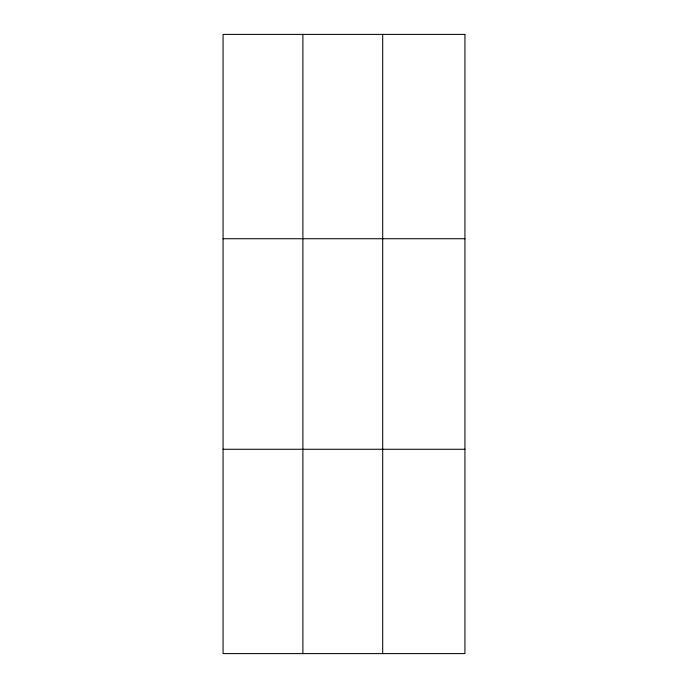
<?xml version="1.0" encoding="UTF-8"?>
<svg xmlns="http://www.w3.org/2000/svg" width="688" height="688" viewBox="0 0 688 688"><rect width="100%" height="100%" fill="white"/><g stroke="black" fill="none" stroke-linecap="round" stroke-linejoin="round"><path stroke-width="1.03" d="M302.883 34.4L302.883 653.6M382.7 34.4L382.7 653.6M223.067 238.736L464.933 238.736M223.067 449.264L464.933 449.264M464.933 34.4L464.933 653.6L223.067 653.6L223.067 34.4L464.933 34.4"/></g></svg>
